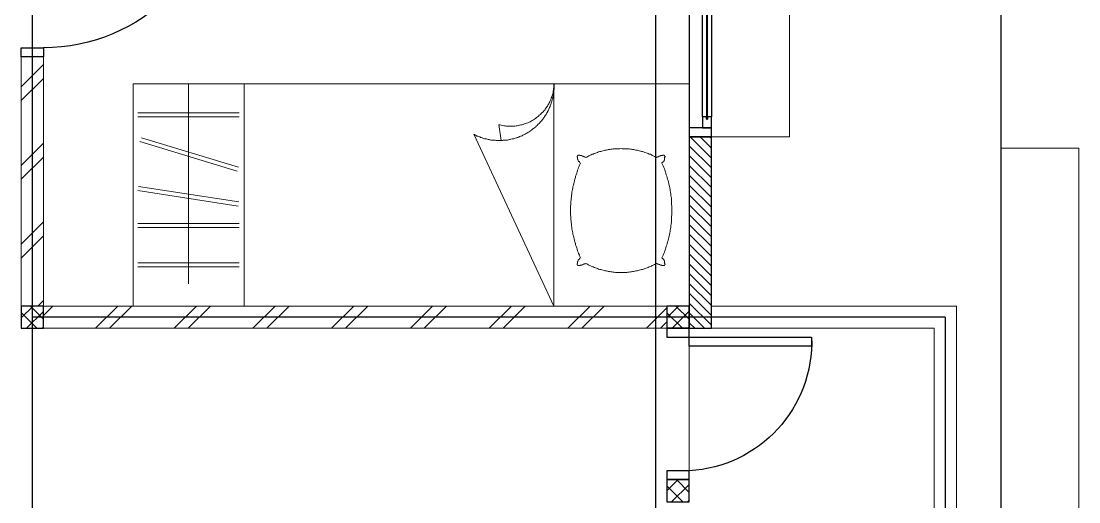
# Model space of a CAD drawing. Header units: millimetres. Extents: x -324 to 75, y -297 to 70.
# Drawn here: x -44.206 to -39.456, y 20.445 to 22.605 of the extents above; entities that cross this region are included whole.
import ezdxf

# ---------------------------------------------------------------- set-up
doc = ezdxf.new("R2010")
doc.units = ezdxf.units.MM
doc.layers.get('defpoints').update_dxf_attribs({"color": 1})
for name, color, linetype, lineweight in [('ars', 11, 'Continuous', 0), ('KOL', 1, 'Continuous', 30), ('KOLOM', 4, 'Continuous', 9), ('lan', 7, 'Continuous', 15), ('tem', 5, 'Continuous', 20)]:
    doc.layers.add(name, color=color, linetype=linetype, lineweight=lineweight)
doc.layers.add('as', color=1, linetype='Continuous', plot=False)
doc.layers.add('Kusen', color=30, linetype='Continuous')

# ---------------------------------------------------------------- blocks, each defined once
blk = doc.blocks.new('T. J2')
at = {"layer": 'Kusen'}
for p, q in [((-0.3692, 0.1), (0.2808, 0.1)), ((0.2808, 0.06), (-0.3692, 0.06)), ((-0.4192, 0), (0.3308, 0))]:
    blk.add_line(p, q, dxfattribs=at)
for points in [[(-0.4592, 0), (-0.4192, 0), (-0.4192, 0.1), (-0.4592, 0.1)], [(0.3308, 0), (0.3708, 0), (0.3708, 0.1), (0.3308, 0.1)]]:
    blk.add_lwpolyline(points, close=True, dxfattribs=at)
for points in [[(-0.3692, 0.0775), (-0.3692, 0.06), (-0.4192, 0.06), (-0.4192, 0.1), (-0.3692, 0.1), (-0.3692, 0.0825), (-0.3792, 0.0825), (-0.3792, 0.0775), (-0.3692, 0.0775)], [(0.2808, 0.0775), (0.2808, 0.06), (0.3308, 0.06), (0.3308, 0.1), (0.2808, 0.1), (0.2808, 0.0825), (0.2908, 0.0825), (0.2908, 0.0775), (0.2808, 0.0775)]]:
    blk.add_lwpolyline(points, dxfattribs=at)
at = {"layer": 'Kusen', "color": 141}
blk.add_lwpolyline([(-0.3792, 0.0775), (0.2908, 0.0775), (0.2908, 0.0825), (-0.3792, 0.0825)], close=True, dxfattribs=at)
blk = doc.blocks.new('K 10.10')
at = {"layer": 'ars'}
h = blk.add_hatch(dxfattribs=at)
h.set_pattern_fill('_USER', color=256, scale=0.05, angle=45, double=1, pattern_type=0)
h.set_pattern_definition([(45, (0, 0), (-0.035355339, 0.035355339), []), (135, (0, 0), (-0.035355339, -0.035355339), [])])
h.paths.add_polyline_path([(1560.5383, 1380.4069), (1560.6383, 1380.4069), (1560.6383, 1380.5069), (1560.5383, 1380.5069)])
at = {"layer": 'KOL'}
blk.add_lwpolyline([(1560.5383, 1380.4069), (1560.6383, 1380.4069), (1560.6383, 1380.5069), (1560.5383, 1380.5069)], close=True, dxfattribs=at)
blk = doc.blocks.new('P.60')
at = {"layer": 'Kusen'}
for points in [[(1472.8348, 997.5354), (1472.8748, 997.5354), (1472.8748, 997.4354), (1472.8348, 997.4354)], [(1473.4748, 997.5354), (1473.5148, 997.5354), (1473.5148, 997.4354), (1473.4748, 997.4354)], [(1472.8748, 996.8854), (1472.9148, 996.8854), (1472.9148, 997.4354), (1472.8748, 997.4354)]]:
    blk.add_lwpolyline(points, close=True, dxfattribs=at)
blk.add_arc((1472.8948, 997.4658), 0.5808, 268.0266, 356.9943, dxfattribs=at)
blk = doc.blocks.new('P.80')
at = {"layer": 'Kusen'}
for points in [[(-69.8094, -74.8368), (-69.7694, -74.8368), (-69.7694, -74.0368), (-69.8094, -74.0368)], [(-70.6094, -74.9368), (-70.5694, -74.9368), (-70.5694, -74.8368), (-70.6094, -74.8368)], [(-69.7694, -74.9368), (-69.7294, -74.9368), (-69.7294, -74.8368), (-69.7694, -74.8368)]]:
    blk.add_lwpolyline(points, close=True, dxfattribs=at)
blk.add_arc((-69.7694, -74.8368), 0.8, 90, 180, dxfattribs=at)
blk = doc.blocks.new('BED2')
blk.add_lwpolyline([(-0.4994, 1.9988), (0.4994, 1.9988), (0.4994, 0), (-0.4994, 0)], close=True)
for points in [[(0.4994, 1.9988), (0.4994, 0)], [(0.2827, 1.8765), (0.2766, 1.8789), (0.2706, 1.8826), (0.2633, 1.885), (0.2573, 1.8874), (0.2512, 1.8898), (0.2439, 1.8923), (0.2379, 1.8947), (0.2306, 1.8959), (0.2246, 1.8983), (0.2185, 1.9007), (0.2113, 1.9019), (0.2052, 1.9044), (0.1979, 1.9056), (0.1919, 1.9068), (0.1846, 1.9092), (0.1786, 1.9104), (0.1713, 1.9116), (0.1653, 1.9128), (0.158, 1.914), (0.1519, 1.9153), (0.1447, 1.9165), (0.1374, 1.9165), (0.1314, 1.9177), (0.1241, 1.9189), (0.118, 1.9189), (0.1108, 1.9201), (0.1047, 1.9201), (0.0975, 1.9201), (0.0902, 1.9213), (0.0841, 1.9213), (0.0769, 1.9213), (0.0708, 1.9213), (0.0636, 1.9213), (0.0563, 1.9213), (0.0502, 1.9213), (0.043, 1.9201), (0.0369, 1.9201), (0.0297, 1.9201), (0.0224, 1.9189), (0.0163, 1.9189), (0.0091, 1.9177), (0.003, 1.9165), (-0.0042, 1.9165), (-0.0115, 1.9153), (-0.0176, 1.914), (-0.0248, 1.9128), (-0.0309, 1.9116), (-0.0381, 1.9104), (-0.0442, 1.9092), (-0.0515, 1.9068), (-0.0575, 1.9056), (-0.0648, 1.9044), (-0.0708, 1.9019), (-0.0781, 1.9007), (-0.0841, 1.8983), (-0.0902, 1.8959), (-0.0975, 1.8947), (-0.1035, 1.8923), (-0.1108, 1.8898), (-0.1168, 1.8874), (-0.1229, 1.885), (-0.1301, 1.8826), (-0.1362, 1.8789), (-0.1423, 1.8765)], [(-0.1435, 1.8765), (-0.1435, 1.8765), (-0.1435, 1.8765), (-0.1447, 1.8765), (-0.1447, 1.8777), (-0.1447, 1.8789), (-0.1471, 1.8789), (-0.1471, 1.8814), (-0.1495, 1.8814), (-0.1495, 1.8826), (-0.1495, 1.8826), (-0.1495, 1.8838), (-0.1519, 1.8838), (-0.1519, 1.8862), (-0.1556, 1.8862), (-0.1556, 1.8874), (-0.158, 1.8874), (-0.158, 1.8886), (-0.1592, 1.8886), (-0.1592, 1.8886), (-0.1689, 1.8886), (-0.1689, 1.8898), (-0.1701, 1.8898), (-0.1701, 1.891), (-0.1737, 1.891), (-0.1737, 1.8898), (-0.1737, 1.8898), (-0.1737, 1.8886), (-0.1774, 1.8886), (-0.1774, 1.8886), (-0.1774, 1.8886), (-0.1774, 1.8862), (-0.1786, 1.8862), (-0.1786, 1.8789), (-0.1774, 1.8789), (-0.1774, 1.8765), (-0.1774, 1.8765), (-0.1774, 1.8729), (-0.1762, 1.8729), (-0.1762, 1.8705), (-0.1749, 1.8705), (-0.1749, 1.868), (-0.1737, 1.868), (-0.1737, 1.8668), (-0.1737, 1.8668), (-0.1737, 1.8632), (-0.1725, 1.8632), (-0.1725, 1.8608), (-0.1713, 1.8608), (-0.1713, 1.8571), (-0.1713, 1.8571), (-0.1713, 1.8559), (-0.1701, 1.8559), (-0.1701, 1.8547), (-0.1689, 1.8547), (-0.1689, 1.8523), (-0.1677, 1.8523)], [(0.3081, 1.8523), (0.3081, 1.8523), (0.3081, 1.8547), (0.3093, 1.8547), (0.3093, 1.8559), (0.3105, 1.8559), (0.3105, 1.8571), (0.3117, 1.8571), (0.3117, 1.8608), (0.3117, 1.8608), (0.3117, 1.8632), (0.313, 1.8632), (0.313, 1.8668), (0.3142, 1.8668), (0.3142, 1.868), (0.3142, 1.868), (0.3142, 1.8705), (0.3154, 1.8705), (0.3154, 1.8729), (0.3166, 1.8729), (0.3166, 1.8765), (0.3178, 1.8765), (0.3178, 1.8789), (0.3178, 1.8789), (0.3178, 1.8862), (0.3178, 1.8862), (0.3178, 1.8886), (0.3166, 1.8886), (0.3166, 1.8886), (0.3142, 1.8886), (0.3142, 1.8898), (0.313, 1.8898), (0.313, 1.891), (0.3093, 1.891), (0.3093, 1.8898), (0.3081, 1.8898), (0.3081, 1.8886), (0.2996, 1.8886), (0.2996, 1.8886), (0.2972, 1.8886), (0.2972, 1.8874), (0.296, 1.8874), (0.296, 1.8862), (0.2924, 1.8862), (0.2924, 1.8838), (0.29, 1.8838), (0.29, 1.8826), (0.2887, 1.8826), (0.2887, 1.8814), (0.2863, 1.8814), (0.2863, 1.8789), (0.2851, 1.8789), (0.2851, 1.8777), (0.2839, 1.8777), (0.2839, 1.8765), (0.2839, 1.8765), (0.2839, 1.8765), (0.2827, 1.8765)], [(-0.1677, 1.8523), (-0.1701, 1.8475), (-0.1725, 1.8426), (-0.1749, 1.8378), (-0.1774, 1.8329), (-0.1798, 1.8293), (-0.1822, 1.8245), (-0.1834, 1.8196), (-0.1858, 1.8148), (-0.187, 1.8099), (-0.1895, 1.8051), (-0.1907, 1.799), (-0.1931, 1.7942), (-0.1943, 1.7893), (-0.1955, 1.7845), (-0.1967, 1.7797), (-0.1979, 1.7748), (-0.1992, 1.77), (-0.2004, 1.7651), (-0.2016, 1.7591), (-0.2028, 1.7542), (-0.204, 1.7494), (-0.204, 1.7446), (-0.2052, 1.7397), (-0.2052, 1.7349), (-0.2064, 1.7288), (-0.2064, 1.724), (-0.2076, 1.7191), (-0.2076, 1.7143), (-0.2076, 1.7082), (-0.2076, 1.7034), (-0.2076, 1.6985), (-0.2088, 1.6937), (-0.2076, 1.6877), (-0.2076, 1.6828), (-0.2076, 1.678), (-0.2076, 1.6731), (-0.2076, 1.6683), (-0.2064, 1.6622), (-0.2064, 1.6574), (-0.2052, 1.6525), (-0.2052, 1.6477), (-0.204, 1.6429), (-0.204, 1.6368), (-0.2028, 1.632), (-0.2016, 1.6271), (-0.2004, 1.6223), (-0.1992, 1.6174), (-0.1979, 1.6126), (-0.1967, 1.6065), (-0.1955, 1.6017), (-0.1943, 1.5969), (-0.1931, 1.592), (-0.1907, 1.5872), (-0.1895, 1.5823), (-0.187, 1.5775), (-0.1858, 1.5726), (-0.1834, 1.5678), (-0.1822, 1.563), (-0.1798, 1.5581), (-0.1774, 1.5533), (-0.1749, 1.5484), (-0.1725, 1.5436), (-0.1701, 1.5387), (-0.1677, 1.5339)], [(0.3081, 1.5339), (0.3105, 1.5387), (0.313, 1.5436), (0.3154, 1.5484), (0.3178, 1.5533), (0.3202, 1.5581), (0.3226, 1.563), (0.3238, 1.5678), (0.3263, 1.5726), (0.3275, 1.5775), (0.3299, 1.5823), (0.3311, 1.5872), (0.3335, 1.592), (0.3347, 1.5969), (0.336, 1.6017), (0.3372, 1.6065), (0.3384, 1.6126), (0.3396, 1.6174), (0.3408, 1.6223), (0.342, 1.6271), (0.3432, 1.632), (0.3444, 1.6368), (0.3444, 1.6429), (0.3456, 1.6477), (0.3456, 1.6525), (0.3469, 1.6574), (0.3469, 1.6622), (0.3481, 1.6683), (0.3481, 1.6731), (0.3481, 1.678), (0.3481, 1.6828), (0.3493, 1.6889), (0.3493, 1.6937), (0.3493, 1.6985), (0.3481, 1.7034), (0.3481, 1.7082), (0.3481, 1.7143), (0.3481, 1.7191), (0.3469, 1.724), (0.3469, 1.7288), (0.3456, 1.7349), (0.3456, 1.7397), (0.3444, 1.7446), (0.3444, 1.7494), (0.3432, 1.7542), (0.342, 1.7591), (0.3408, 1.7651), (0.3396, 1.77), (0.3384, 1.7748), (0.3372, 1.7797), (0.336, 1.7845), (0.3347, 1.7893), (0.3335, 1.7942), (0.3311, 1.799), (0.3299, 1.8051), (0.3275, 1.8099), (0.3263, 1.8148), (0.3238, 1.8196), (0.3226, 1.8245), (0.3202, 1.8293), (0.3178, 1.8329), (0.3154, 1.8378), (0.313, 1.8426), (0.3105, 1.8475), (0.3081, 1.8523)], [(-0.1677, 1.5339), (-0.1689, 1.5339), (-0.1689, 1.5327), (-0.1701, 1.5327), (-0.1701, 1.5303), (-0.1713, 1.5303), (-0.1713, 1.5278), (-0.1713, 1.5278), (-0.1713, 1.5254), (-0.1725, 1.5254), (-0.1725, 1.523), (-0.1737, 1.523), (-0.1737, 1.5206), (-0.1737, 1.5206), (-0.1737, 1.5182), (-0.1749, 1.5182), (-0.1749, 1.5169), (-0.1762, 1.5169), (-0.1762, 1.5145), (-0.1774, 1.5145), (-0.1774, 1.5097), (-0.1774, 1.5097), (-0.1774, 1.5073), (-0.1786, 1.5073), (-0.1786, 1.5), (-0.1774, 1.5), (-0.1774, 1.4988), (-0.1774, 1.4988), (-0.1774, 1.4976), (-0.1737, 1.4976), (-0.1737, 1.4964), (-0.1737, 1.4964), (-0.1737, 1.4964), (-0.1701, 1.4964), (-0.1701, 1.4964), (-0.1689, 1.4964), (-0.1689, 1.4976), (-0.1592, 1.4976), (-0.1592, 1.4988), (-0.158, 1.4988), (-0.158, 1.5), (-0.1556, 1.5), (-0.1556, 1.5), (-0.1519, 1.5), (-0.1519, 1.5024), (-0.1495, 1.5024), (-0.1495, 1.5048), (-0.1495, 1.5048), (-0.1495, 1.5061), (-0.1471, 1.5061), (-0.1471, 1.5073), (-0.1447, 1.5073), (-0.1447, 1.5085), (-0.1447, 1.5085), (-0.1435, 1.5085), (-0.1435, 1.5097), (-0.1435, 1.5097)], [(0.2839, 1.5097), (0.2839, 1.5085), (0.2839, 1.5085), (0.2839, 1.5085), (0.2851, 1.5085), (0.2851, 1.5073), (0.2863, 1.5073), (0.2863, 1.5061), (0.2887, 1.5061), (0.2887, 1.5048), (0.29, 1.5048), (0.29, 1.5024), (0.2924, 1.5024), (0.2924, 1.5), (0.296, 1.5), (0.296, 1.5), (0.2972, 1.5), (0.2972, 1.4988), (0.2996, 1.4988), (0.2996, 1.4976), (0.3081, 1.4976), (0.3081, 1.4964), (0.3093, 1.4964), (0.3093, 1.4964), (0.313, 1.4964), (0.313, 1.4964), (0.3142, 1.4964), (0.3142, 1.4976), (0.3166, 1.4976), (0.3166, 1.4988), (0.3178, 1.4988), (0.3178, 1.5), (0.3178, 1.5), (0.3178, 1.5073), (0.3178, 1.5073), (0.3178, 1.5097), (0.3166, 1.5097), (0.3166, 1.5145), (0.3154, 1.5145), (0.3154, 1.5169), (0.3142, 1.5169), (0.3142, 1.5182), (0.3142, 1.5182), (0.3142, 1.5206), (0.313, 1.5206), (0.313, 1.523), (0.3117, 1.523), (0.3117, 1.5254), (0.3117, 1.5254), (0.3117, 1.5278), (0.3105, 1.5278), (0.3105, 1.5303), (0.3093, 1.5303), (0.3093, 1.5327), (0.3081, 1.5327), (0.3081, 1.5339), (0.3081, 1.5339)], [(-0.1423, 1.5109), (-0.1362, 1.5085), (-0.1289, 1.5048), (-0.1229, 1.5024), (-0.1168, 1.5), (-0.1108, 1.4976), (-0.1035, 1.4952), (-0.0975, 1.4939), (-0.0902, 1.4915), (-0.0841, 1.4891), (-0.0781, 1.4879), (-0.0708, 1.4855), (-0.0648, 1.4843), (-0.0575, 1.4818), (-0.0515, 1.4806), (-0.0442, 1.4794), (-0.0381, 1.477), (-0.0309, 1.4758), (-0.0248, 1.4746), (-0.0176, 1.4734), (-0.0115, 1.4722), (-0.0042, 1.4722), (0.003, 1.4709), (0.0091, 1.4697), (0.0163, 1.4685), (0.0224, 1.4685), (0.0297, 1.4673), (0.0369, 1.4673), (0.043, 1.4673), (0.0502, 1.4661), (0.0563, 1.4661), (0.0636, 1.4661), (0.0708, 1.4661), (0.0769, 1.4661), (0.0841, 1.4661), (0.0902, 1.4661), (0.0975, 1.4673), (0.1047, 1.4673), (0.1108, 1.4673), (0.118, 1.4685), (0.1241, 1.4685), (0.1314, 1.4697), (0.1386, 1.4709), (0.1447, 1.4722), (0.1519, 1.4722), (0.158, 1.4734), (0.1653, 1.4746), (0.1713, 1.4758), (0.1786, 1.477), (0.1846, 1.4794), (0.1919, 1.4806), (0.1979, 1.4818), (0.2052, 1.4843), (0.2113, 1.4855), (0.2185, 1.4879), (0.2246, 1.4891), (0.2306, 1.4915), (0.2379, 1.4939), (0.2439, 1.4952), (0.2512, 1.4976), (0.2573, 1.5), (0.2633, 1.5024), (0.2706, 1.5061), (0.2766, 1.5085), (0.2827, 1.5109)], [(0.2827, 1.5097), (0.2839, 1.5097)], [(-0.3154, 1.1441), (-0.3142, 1.1501), (-0.313, 1.155), (-0.3117, 1.161), (-0.3105, 1.1659), (-0.3105, 1.1719), (-0.3093, 1.1768), (-0.3093, 1.1828), (-0.3081, 1.1877), (-0.3081, 1.1937), (-0.3081, 1.1998), (-0.3081, 1.2046), (-0.3093, 1.2107), (-0.3093, 1.2155), (-0.3105, 1.2215), (-0.3105, 1.2264), (-0.3117, 1.2324), (-0.313, 1.2373), (-0.3142, 1.2433), (-0.3154, 1.2482), (-0.3166, 1.253), (-0.319, 1.2591), (-0.3202, 1.2639), (-0.3226, 1.2688), (-0.3238, 1.2748), (-0.3263, 1.2797), (-0.3287, 1.2845), (-0.3311, 1.2893), (-0.3347, 1.2942), (-0.3372, 1.299), (-0.3396, 1.3039), (-0.3432, 1.3087), (-0.3469, 1.3136), (-0.3505, 1.3172), (-0.3541, 1.322), (-0.3577, 1.3257), (-0.3614, 1.3305), (-0.365, 1.3341), (-0.3686, 1.3378), (-0.3735, 1.3426), (-0.3771, 1.3462), (-0.3808, 1.3499), (-0.3856, 1.3523), (-0.3904, 1.3559), (-0.3953, 1.3596), (-0.3989, 1.362), (-0.4038, 1.3644), (-0.4086, 1.368), (-0.4134, 1.3705), (-0.4183, 1.3729), (-0.4231, 1.3753), (-0.4292, 1.3777), (-0.434, 1.3789), (-0.4389, 1.3814), (-0.4437, 1.3826), (-0.4498, 1.385), (-0.4546, 1.3862), (-0.4607, 1.3874), (-0.4655, 1.3886), (-0.4715, 1.3898), (-0.4764, 1.3898), (-0.4824, 1.391), (-0.4873, 1.391), (-0.4933, 1.3923), (-0.4994, 1.3923)], [(-0.2718, 1.0315), (-0.2706, 1.0351), (-0.2682, 1.0387), (-0.2669, 1.0424), (-0.2645, 1.046), (-0.2633, 1.0496), (-0.2621, 1.0533), (-0.2609, 1.0581), (-0.2585, 1.0617), (-0.2573, 1.0654), (-0.2561, 1.069), (-0.2548, 1.0726), (-0.2536, 1.0763), (-0.2524, 1.0811), (-0.2512, 1.0847), (-0.2512, 1.0884), (-0.25, 1.092), (-0.2488, 1.0956), (-0.2488, 1.1005), (-0.2476, 1.1041), (-0.2464, 1.1077), (-0.2464, 1.1114), (-0.2464, 1.1162), (-0.2452, 1.1199), (-0.2452, 1.1235), (-0.2452, 1.1283), (-0.2439, 1.132), (-0.2439, 1.1356), (-0.2439, 1.1392), (-0.2439, 1.1441), (-0.2439, 1.1477), (-0.2439, 1.1513), (-0.2439, 1.1562), (-0.2439, 1.1598), (-0.2452, 1.1634), (-0.2452, 1.1671), (-0.2452, 1.1719), (-0.2464, 1.1755), (-0.2464, 1.1792), (-0.2464, 1.1828), (-0.2476, 1.1877), (-0.2488, 1.1913), (-0.2488, 1.1949), (-0.25, 1.1985), (-0.2512, 1.2034), (-0.2512, 1.207), (-0.2524, 1.2107), (-0.2536, 1.2143), (-0.2548, 1.2179), (-0.2561, 1.2228), (-0.2573, 1.2264), (-0.2585, 1.23), (-0.2597, 1.2337), (-0.2621, 1.2373), (-0.2633, 1.2409), (-0.2645, 1.2446), (-0.2657, 1.2482), (-0.2682, 1.2518), (-0.2694, 1.2554), (-0.2718, 1.2591), (-0.273, 1.2627), (-0.2754, 1.2663), (-0.2778, 1.27), (-0.2803, 1.2736), (-0.2815, 1.2772), (-0.2839, 1.2809), (-0.2863, 1.2845), (-0.2887, 1.2869), (-0.2912, 1.2906), (-0.2936, 1.2942), (-0.296, 1.2966), (-0.2984, 1.3002), (-0.3008, 1.3039), (-0.3033, 1.3063), (-0.3057, 1.3099), (-0.3093, 1.3123), (-0.3117, 1.316), (-0.3142, 1.3184), (-0.3178, 1.3208), (-0.3202, 1.3245), (-0.3226, 1.3269), (-0.3263, 1.3293), (-0.3287, 1.3317), (-0.3323, 1.3354), (-0.3347, 1.3378), (-0.3384, 1.3402), (-0.342, 1.3426), (-0.3444, 1.345), (-0.3481, 1.3475), (-0.3517, 1.3487), (-0.3541, 1.3511), (-0.3577, 1.3535), (-0.3614, 1.3559), (-0.365, 1.3584), (-0.3686, 1.3596), (-0.3711, 1.362), (-0.3747, 1.3632), (-0.3783, 1.3656), (-0.382, 1.3668), (-0.3856, 1.3692), (-0.3892, 1.3705), (-0.3929, 1.3717), (-0.3965, 1.3741), (-0.4001, 1.3753), (-0.4038, 1.3765), (-0.4074, 1.3777), (-0.411, 1.3789), (-0.4159, 1.3801), (-0.4195, 1.3814), (-0.4231, 1.3826), (-0.4268, 1.3838), (-0.4304, 1.385), (-0.4352, 1.3862), (-0.4389, 1.3862), (-0.4425, 1.3874), (-0.4461, 1.3886), (-0.451, 1.3886), (-0.4546, 1.3898), (-0.4582, 1.3898), (-0.4619, 1.391), (-0.4667, 1.391), (-0.4703, 1.391), (-0.474, 1.3923), (-0.4788, 1.3923), (-0.4824, 1.3923), (-0.4873, 1.3923), (-0.4909, 1.3923), (-0.4946, 1.3923), (-0.4994, 1.3923)], [(-0.4994, 1.391), (0.4994, 1.391)], [(0.4994, 1.391), (-0.273, 1.0315)], [(-0.2439, 1.1538), (-0.3166, 1.1441)], [(-0.4994, 0), (0.4994, 0)], [(0.4994, -0.4988), (-0.4994, -0.4988), (-0.4994, 0), (0.4994, 0), (0.4994, -0.4988)], [(-0.3686, -0.0218), (-0.3686, -0.477)], [(-0.3505, -0.477), (-0.3505, -0.0218)], [(-0.1241, -0.0254), (-0.2561, -0.4613)], [(-0.2391, -0.4685), (-0.1071, -0.0315)], [(0.0309, -0.0242), (-0.0381, -0.4746)], [(-0.02, -0.477), (0.0502, -0.0266)], [(0.1289, -0.0218), (0.1289, -0.477)], [(0.1471, -0.477), (0.1471, -0.0218)], [(0.3057, -0.0218), (0.3057, -0.477)], [(0.3238, -0.477), (0.3238, -0.0218)], [(0.4001, -0.2494), (-0.4994, -0.2494)]]:
    blk.add_lwpolyline(points)
blk = doc.blocks.new('typikal-1')
at = {"layer": 'as'}
for p, q in [((4.6, 6.3), (4.6, 2.2)), ((4.6, 6.3), (6.2, 6.3)), ((0, 2.2), (6.2, 2.2))]:
    blk.add_line(p, q, dxfattribs=at)
at = {"layer": 'KOL'}
blk.add_lwpolyline([(3.79, 5.15), (4.65, 5.15), (4.65, 5.25), (3.79, 5.25)], close=True, dxfattribs=at)
at = {"layer": 'lan'}
for p, q in [((4.55, 5.25), (4.55, 6.35)), ((4.55, 6.35), (6.2, 6.35)), ((4.65, 5.25), (4.65, 6.25)), ((4.65, 6.25), (6.15, 6.25)), ((4.73, 5.15), (5.29, 5.15))]:
    blk.add_line(p, q, dxfattribs=at)
at = {"layer": 'tem'}
for points in [[(4.55, 2.25), (4.65, 2.25), (4.65, 5.05), (4.55, 5.05)], [(4.55, 2.25), (3.43, 2.25), (3.43, 2.15), (4.55, 2.15)]]:
    blk.add_lwpolyline(points, close=True, dxfattribs=at)
at = {"layer": 'ars'}
blk.add_blockref('BED2', (4.0506, 3.1512), dxfattribs=at)
at = {"layer": 'KOLOM', "extrusion": (0, 0, -1), "xscale": -1, "zscale": -1, "rotation": 180}
for p in [(-1565.1883, 1385.5569), (-1565.9683, 1385.5569), (-1565.1883, 1382.6569)]:
    blk.add_blockref('K 10.10', p, dxfattribs=at)
at = {"layer": 'Kusen', "xscale": -1, "rotation": 180}
blk.add_blockref('P.60', (-1468.1848, 1002.5854), dxfattribs=at)
at = {"layer": 'Kusen'}
blk.add_blockref('T. J2', (3.4192, 5.15), dxfattribs=at)
at = {"layer": 'Kusen', "xscale": -1}
blk.add_blockref('P.80', (-67.1794, 77.0868), dxfattribs=at)
blk = doc.blocks.new('A-2')
at = {"layer": 'ars'}
h = blk.add_hatch(dxfattribs=at)
h.set_pattern_fill('TEMBOK', color=256, scale=0.25)
h.set_pattern_definition([(45, (1.15984, -27.07545), (-0.1767767, 0.1767767), []), (45, (1.22234, -27.07545), (-0.1767767, 0.1767767), [])])
h.paths.add_polyline_path([(8.41, 24.6895), (8.51, 24.6895), (8.51, 23.5695), (8.41, 23.5695)])
h = blk.add_hatch(dxfattribs=at)
h.set_pattern_fill('ANSI31', color=256, scale=0.25, angle=90, style=0)
h.set_pattern_definition([(135, (380.989583, 499.643278), (-0.0220970869, -0.0220970869), [])])
h.paths.add_polyline_path([(11.41, 24.3295), (11.41, 23.4695), (11.51, 23.4695), (11.51, 24.3295)])
h = blk.add_hatch(dxfattribs=at)
h.set_pattern_fill('TEMBOK', color=256, scale=0.25)
h.set_pattern_definition([(45, (3.915, 7.49455), (-0.1767767, 0.1767767), []), (45, (3.9775, 7.49455), (-0.1767767, 0.1767767), [])])
h.paths.add_polyline_path([(11.31, 23.5695), (8.51, 23.5695), (8.51, 23.4695), (11.31, 23.4695)])
blk.add_line((12.81, 40.7695), (12.81, 15.4695))
at = {"layer": 'as'}
blk.add_line((11.26, 15.7195), (11.26, 40.5195), dxfattribs=at)
at = {"layer": 'lan'}
for p, q in [((11.86, 25.1595), (11.86, 24.3295)), ((11.51, 24.3295), (11.86, 24.3295)), ((12.81, 24.2795), (13.16, 24.2795)), ((13.16, 24.2795), (13.16, 22.6595))]:
    blk.add_line(p, q, dxfattribs=at)
at = {"layer": 'lan', "rotation": 270}
blk.add_blockref('typikal-1', (6.26, 28.1195), dxfattribs=at)

msp = doc.modelspace()

# ---------------------------------------------------------------- block references
at = {"layer": 'defpoints'}
msp.add_blockref('A-2', (-52.6163, -2.2441), dxfattribs=at)

doc.saveas('drawing.dxf')
